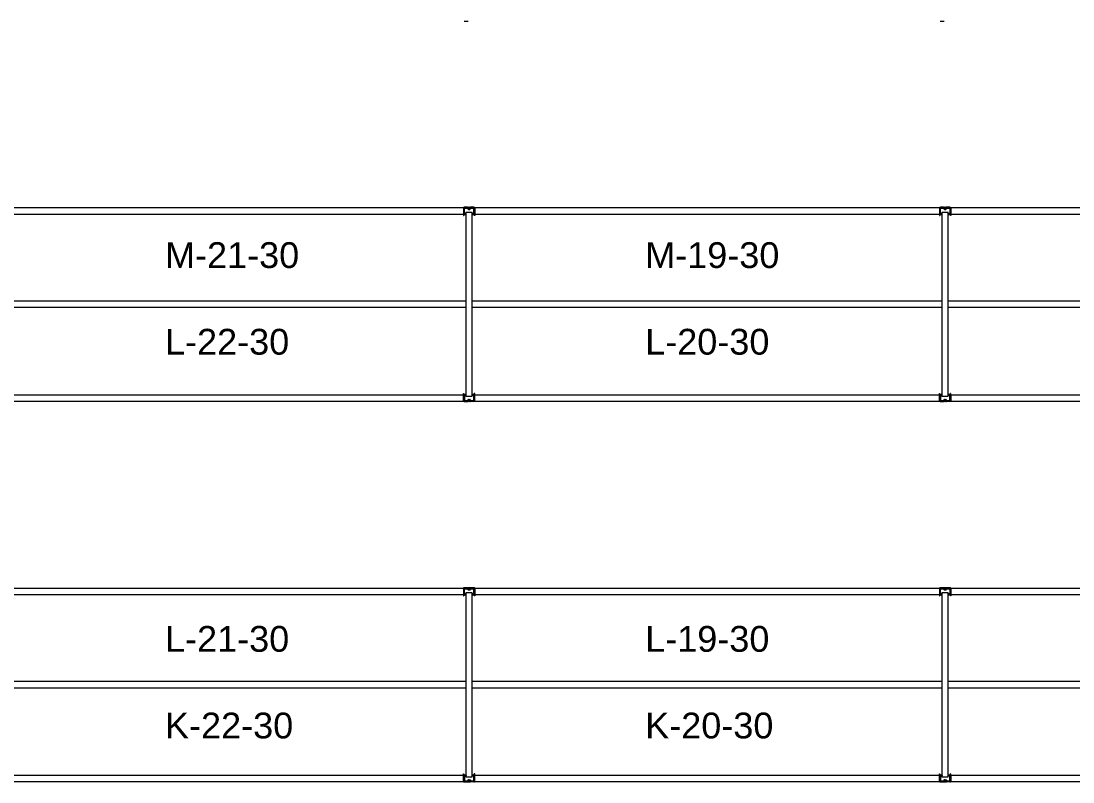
# Model space of a CAD drawing. Header units: inches. Extents: x 2743 to 10591, y -1604 to 5792.
# Drawn here: x 3132.8 to 3459, y 373.6 to 609.6 of the extents above; entities that cross this region are included whole.
import ezdxf

# ---------------------------------------------------------------- set-up
doc = ezdxf.new("R2010")
doc.units = ezdxf.units.IN
doc.header["$LTSCALE"] = 0.1875
doc.header["$MEASUREMENT"] = 0
for name, color, linetype, lineweight in [('22 Dimension', 7, 'Continuous', 5), ('32 Echelle', 160, 'Continuous', 15), ('33 Poutre', 30, 'Continuous', 15)]:
    doc.layers.add(name, color=color, linetype=linetype, lineweight=lineweight)
doc.styles.add('arial', font='')
doc.styles.get('arial').set_extended_font_data('Arial')

msp = doc.modelspace()

# ---------------------------------------------------------------- hatches: boundary and pattern name
at = {"layer": '32 Echelle'}
for points in [[(3270.70882, 549.49574), (3270.70882, 549.68324), (3270.52132, 549.68324)], [(3270.70882, 549.49574), (3270.70882, 549.68324), (3270.52132, 549.68324)], [(3272.70882, 549.49574), (3272.70882, 549.68324), (3272.89632, 549.68324)], [(3272.70882, 549.49574), (3272.70882, 549.68324), (3272.89632, 549.68324)], [(3418.33382, 549.49574), (3418.33382, 549.68324), (3418.14632, 549.68324)], [(3418.33382, 549.49574), (3418.33382, 549.68324), (3418.14632, 549.68324)], [(3420.33382, 549.49574), (3420.33382, 549.68324), (3420.52132, 549.68324)], [(3420.33382, 549.49574), (3420.33382, 549.68324), (3420.52132, 549.68324)], [(3270.70882, 493.87074), (3270.70882, 493.68324), (3270.52132, 493.68324)], [(3270.70882, 493.87074), (3270.70882, 493.68324), (3270.52132, 493.68324)], [(3272.70882, 493.87074), (3272.70882, 493.68324), (3272.89632, 493.68324)], [(3272.70882, 493.87074), (3272.70882, 493.68324), (3272.89632, 493.68324)], [(3418.33382, 493.87074), (3418.33382, 493.68324), (3418.14632, 493.68324)], [(3418.33382, 493.87074), (3418.33382, 493.68324), (3418.14632, 493.68324)], [(3420.33382, 493.87074), (3420.33382, 493.68324), (3420.52132, 493.68324)], [(3420.33382, 493.87074), (3420.33382, 493.68324), (3420.52132, 493.68324)], [(3270.70882, 431.49574), (3270.70882, 431.68324), (3270.52132, 431.68324)], [(3270.70882, 431.49574), (3270.70882, 431.68324), (3270.52132, 431.68324)], [(3272.70882, 431.49574), (3272.70882, 431.68324), (3272.89632, 431.68324)], [(3272.70882, 431.49574), (3272.70882, 431.68324), (3272.89632, 431.68324)], [(3418.33382, 431.49574), (3418.33382, 431.68324), (3418.14632, 431.68324)], [(3418.33382, 431.49574), (3418.33382, 431.68324), (3418.14632, 431.68324)], [(3420.33382, 431.49574), (3420.33382, 431.68324), (3420.52132, 431.68324)], [(3420.33382, 431.49574), (3420.33382, 431.68324), (3420.52132, 431.68324)], [(3270.70882, 375.87074), (3270.70882, 375.68324), (3270.52132, 375.68324)], [(3270.70882, 375.87074), (3270.70882, 375.68324), (3270.52132, 375.68324)], [(3272.70882, 375.87074), (3272.70882, 375.68324), (3272.89632, 375.68324)], [(3272.70882, 375.87074), (3272.70882, 375.68324), (3272.89632, 375.68324)], [(3418.33382, 375.87074), (3418.33382, 375.68324), (3418.14632, 375.68324)], [(3418.33382, 375.87074), (3418.33382, 375.68324), (3418.14632, 375.68324)], [(3420.33382, 375.87074), (3420.33382, 375.68324), (3420.52132, 375.68324)], [(3420.33382, 375.87074), (3420.33382, 375.68324), (3420.52132, 375.68324)]]:
    msp.add_hatch(color=256, dxfattribs=at).paths.add_polyline_path(points)

# ---------------------------------------------------------------- linework, layer by layer
at = {"layer": '22 Dimension'}
for p, q in [((3270.70882, 522.68324), (3125.08382, 522.68324)), ((3418.33382, 522.68324), (3272.70882, 522.68324)), ((3565.95882, 522.68324), (3420.33382, 522.68324)), ((3270.70882, 520.68324), (3125.08382, 520.68324)), ((3418.33382, 520.68324), (3272.70882, 520.68324)), ((3565.95882, 520.68324), (3420.33382, 520.68324)), ((3270.70882, 404.68324), (3125.08382, 404.68324)), ((3418.33382, 404.68324), (3272.70882, 404.68324)), ((3565.95882, 404.68324), (3420.33382, 404.68324)), ((3270.70882, 402.68324), (3125.08382, 402.68324)), ((3418.33382, 402.68324), (3272.70882, 402.68324)), ((3565.95882, 402.68324), (3420.33382, 402.68324))]:
    msp.add_line(p, q, dxfattribs=at)
at = {"layer": '32 Echelle', "linetype": 'Continuous', "lineweight": 25}
for p, q in [((3270.08386, 551.49949), (3270.08386, 549.86699)), ((3270.08386, 551.49949), (3270.08386, 549.86699)), ((3270.17386, 549.86699), (3270.17386, 551.49949)), ((3270.17386, 549.86699), (3270.17386, 551.49949)), ((3271.19645, 551.68324), (3270.26761, 551.68324)), ((3271.19645, 551.68324), (3270.26761, 551.68324)), ((3270.26761, 551.59324), (3271.19645, 551.59324)), ((3270.26761, 551.59324), (3271.19645, 551.59324)), ((3271.2861, 551.5269), (3271.33001, 551.38326)), ((3271.2861, 551.5269), (3271.33001, 551.38326)), ((3271.41608, 551.40958), (3271.37217, 551.55321)), ((3271.41608, 551.40958), (3271.37217, 551.55321)), ((3271.9119, 551.34324), (3271.50573, 551.34324)), ((3271.9119, 551.34324), (3271.50573, 551.34324)), ((3272.04547, 551.55321), (3272.00155, 551.40958)), ((3272.04547, 551.55321), (3272.00155, 551.40958)), ((3272.08762, 551.38326), (3272.13153, 551.5269)), ((3272.08762, 551.38326), (3272.13153, 551.5269)), ((3273.15002, 551.68324), (3272.22119, 551.68324)), ((3273.15002, 551.68324), (3272.22119, 551.68324)), ((3272.22119, 551.59324), (3273.15002, 551.59324)), ((3272.22119, 551.59324), (3273.15002, 551.59324)), ((3273.24377, 551.49949), (3273.24377, 549.86699)), ((3273.24377, 551.49949), (3273.24377, 549.86699)), ((3273.33377, 549.86699), (3273.33377, 551.49949)), ((3273.33377, 549.86699), (3273.33377, 551.49949)), ((3417.70886, 551.49949), (3417.70886, 549.86699)), ((3417.70886, 551.49949), (3417.70886, 549.86699)), ((3417.79886, 549.86699), (3417.79886, 551.49949)), ((3417.79886, 549.86699), (3417.79886, 551.49949)), ((3418.82145, 551.68324), (3417.89261, 551.68324)), ((3418.82145, 551.68324), (3417.89261, 551.68324)), ((3417.89261, 551.59324), (3418.82145, 551.59324)), ((3417.89261, 551.59324), (3418.82145, 551.59324)), ((3418.9111, 551.5269), (3418.95501, 551.38326)), ((3418.9111, 551.5269), (3418.95501, 551.38326)), ((3419.04108, 551.40958), (3418.99717, 551.55321)), ((3419.04108, 551.40958), (3418.99717, 551.55321)), ((3419.5369, 551.34324), (3419.13073, 551.34324)), ((3419.5369, 551.34324), (3419.13073, 551.34324)), ((3419.67047, 551.55321), (3419.62655, 551.40958)), ((3419.67047, 551.55321), (3419.62655, 551.40958)), ((3419.71262, 551.38326), (3419.75653, 551.5269)), ((3419.71262, 551.38326), (3419.75653, 551.5269)), ((3420.77502, 551.68324), (3419.84619, 551.68324)), ((3420.77502, 551.68324), (3419.84619, 551.68324)), ((3419.84619, 551.59324), (3420.77502, 551.59324)), ((3419.84619, 551.59324), (3420.77502, 551.59324)), ((3420.86877, 551.49949), (3420.86877, 549.86699)), ((3420.86877, 551.49949), (3420.86877, 549.86699)), ((3420.95877, 549.86699), (3420.95877, 551.49949)), ((3420.95877, 549.86699), (3420.95877, 551.49949)), ((3270.68386, 549.77324), (3270.26761, 549.77324)), ((3270.68386, 549.77324), (3270.26761, 549.77324)), ((3270.26761, 549.68324), (3270.68386, 549.68324)), ((3270.26761, 549.68324), (3270.68386, 549.68324)), ((3270.68386, 549.68324), (3270.68386, 549.77324)), ((3270.68386, 549.68324), (3270.68386, 549.77324)), ((3271.50573, 551.25324), (3271.9119, 551.25324)), ((3271.50573, 551.25324), (3271.9119, 551.25324)), ((3273.15002, 549.77324), (3272.73377, 549.77324)), ((3272.73377, 549.77324), (3272.73377, 549.68324)), ((3273.15002, 549.77324), (3272.73377, 549.77324)), ((3272.73377, 549.77324), (3272.73377, 549.68324)), ((3272.73377, 549.68324), (3273.15002, 549.68324)), ((3272.73377, 549.68324), (3273.15002, 549.68324)), ((3418.30886, 549.77324), (3417.89261, 549.77324)), ((3418.30886, 549.77324), (3417.89261, 549.77324)), ((3417.89261, 549.68324), (3418.30886, 549.68324)), ((3417.89261, 549.68324), (3418.30886, 549.68324)), ((3418.30886, 549.68324), (3418.30886, 549.77324)), ((3418.30886, 549.68324), (3418.30886, 549.77324)), ((3419.13073, 551.25324), (3419.5369, 551.25324)), ((3419.13073, 551.25324), (3419.5369, 551.25324)), ((3420.77502, 549.77324), (3420.35877, 549.77324)), ((3420.35877, 549.77324), (3420.35877, 549.68324)), ((3420.77502, 549.77324), (3420.35877, 549.77324)), ((3420.35877, 549.77324), (3420.35877, 549.68324)), ((3420.35877, 549.68324), (3420.77502, 549.68324)), ((3420.35877, 549.68324), (3420.77502, 549.68324)), ((3270.08386, 491.86699), (3270.08386, 493.49949)), ((3270.08386, 491.86699), (3270.08386, 493.49949)), ((3270.17386, 493.49949), (3270.17386, 491.86699)), ((3270.17386, 493.49949), (3270.17386, 491.86699)), ((3270.26761, 493.68324), (3270.68386, 493.68324)), ((3270.26761, 493.68324), (3270.68386, 493.68324)), ((3270.68386, 493.59324), (3270.26761, 493.59324)), ((3270.68386, 493.59324), (3270.26761, 493.59324)), ((3270.68386, 493.68324), (3270.68386, 493.59324)), ((3270.68386, 493.68324), (3270.68386, 493.59324)), ((3272.73377, 493.68324), (3273.15002, 493.68324)), ((3272.73377, 493.59324), (3272.73377, 493.68324)), ((3272.73377, 493.68324), (3273.15002, 493.68324)), ((3272.73377, 493.59324), (3272.73377, 493.68324)), ((3273.15002, 493.59324), (3272.73377, 493.59324)), ((3273.15002, 493.59324), (3272.73377, 493.59324)), ((3273.24377, 491.86699), (3273.24377, 493.49949)), ((3273.24377, 491.86699), (3273.24377, 493.49949)), ((3273.33377, 493.49949), (3273.33377, 491.86699)), ((3273.33377, 493.49949), (3273.33377, 491.86699)), ((3417.70886, 491.86699), (3417.70886, 493.49949)), ((3417.70886, 491.86699), (3417.70886, 493.49949)), ((3417.79886, 493.49949), (3417.79886, 491.86699)), ((3417.79886, 493.49949), (3417.79886, 491.86699)), ((3417.89261, 493.68324), (3418.30886, 493.68324)), ((3417.89261, 493.68324), (3418.30886, 493.68324)), ((3418.30886, 493.59324), (3417.89261, 493.59324)), ((3418.30886, 493.59324), (3417.89261, 493.59324)), ((3418.30886, 493.68324), (3418.30886, 493.59324)), ((3418.30886, 493.68324), (3418.30886, 493.59324)), ((3420.35877, 493.68324), (3420.77502, 493.68324)), ((3420.35877, 493.59324), (3420.35877, 493.68324)), ((3420.35877, 493.68324), (3420.77502, 493.68324)), ((3420.35877, 493.59324), (3420.35877, 493.68324)), ((3420.77502, 493.59324), (3420.35877, 493.59324)), ((3420.77502, 493.59324), (3420.35877, 493.59324)), ((3420.86877, 491.86699), (3420.86877, 493.49949)), ((3420.86877, 491.86699), (3420.86877, 493.49949)), ((3420.95877, 493.49949), (3420.95877, 491.86699)), ((3420.95877, 493.49949), (3420.95877, 491.86699)), ((3270.26761, 491.77324), (3271.19645, 491.77324)), ((3270.26761, 491.77324), (3271.19645, 491.77324)), ((3271.19645, 491.68324), (3270.26761, 491.68324)), ((3271.19645, 491.68324), (3270.26761, 491.68324)), ((3271.2861, 491.83958), (3271.33001, 491.98321)), ((3271.2861, 491.83958), (3271.33001, 491.98321)), ((3271.41608, 491.9569), (3271.37217, 491.81326)), ((3271.41608, 491.9569), (3271.37217, 491.81326)), ((3271.50573, 492.11324), (3271.9119, 492.11324)), ((3271.50573, 492.11324), (3271.9119, 492.11324)), ((3271.9119, 492.02324), (3271.50573, 492.02324)), ((3271.9119, 492.02324), (3271.50573, 492.02324)), ((3272.04547, 491.81326), (3272.00155, 491.9569)), ((3272.04547, 491.81326), (3272.00155, 491.9569)), ((3272.08762, 491.98321), (3272.13153, 491.83958)), ((3272.08762, 491.98321), (3272.13153, 491.83958)), ((3272.22119, 491.77324), (3273.15002, 491.77324)), ((3272.22119, 491.77324), (3273.15002, 491.77324)), ((3273.15002, 491.68324), (3272.22119, 491.68324)), ((3273.15002, 491.68324), (3272.22119, 491.68324)), ((3417.89261, 491.77324), (3418.82145, 491.77324)), ((3417.89261, 491.77324), (3418.82145, 491.77324)), ((3418.82145, 491.68324), (3417.89261, 491.68324)), ((3418.82145, 491.68324), (3417.89261, 491.68324)), ((3418.9111, 491.83958), (3418.95501, 491.98321)), ((3418.9111, 491.83958), (3418.95501, 491.98321)), ((3419.04108, 491.9569), (3418.99717, 491.81326)), ((3419.04108, 491.9569), (3418.99717, 491.81326)), ((3419.13073, 492.11324), (3419.5369, 492.11324)), ((3419.13073, 492.11324), (3419.5369, 492.11324)), ((3419.5369, 492.02324), (3419.13073, 492.02324)), ((3419.5369, 492.02324), (3419.13073, 492.02324)), ((3419.67047, 491.81326), (3419.62655, 491.9569)), ((3419.67047, 491.81326), (3419.62655, 491.9569)), ((3419.71262, 491.98321), (3419.75653, 491.83958)), ((3419.71262, 491.98321), (3419.75653, 491.83958)), ((3419.84619, 491.77324), (3420.77502, 491.77324)), ((3419.84619, 491.77324), (3420.77502, 491.77324)), ((3420.77502, 491.68324), (3419.84619, 491.68324)), ((3420.77502, 491.68324), (3419.84619, 491.68324)), ((3270.08386, 433.49949), (3270.08386, 431.86699)), ((3270.08386, 433.49949), (3270.08386, 431.86699)), ((3270.17386, 431.86699), (3270.17386, 433.49949)), ((3270.17386, 431.86699), (3270.17386, 433.49949)), ((3271.19645, 433.68324), (3270.26761, 433.68324)), ((3271.19645, 433.68324), (3270.26761, 433.68324)), ((3270.26761, 433.59324), (3271.19645, 433.59324)), ((3270.26761, 433.59324), (3271.19645, 433.59324)), ((3270.68386, 431.77324), (3270.26761, 431.77324)), ((3270.68386, 431.77324), (3270.26761, 431.77324)), ((3270.26761, 431.68324), (3270.68386, 431.68324)), ((3270.26761, 431.68324), (3270.68386, 431.68324)), ((3270.68386, 431.68324), (3270.68386, 431.77324)), ((3270.68386, 431.68324), (3270.68386, 431.77324)), ((3271.2861, 433.5269), (3271.33001, 433.38326)), ((3271.2861, 433.5269), (3271.33001, 433.38326)), ((3271.41608, 433.40958), (3271.37217, 433.55321)), ((3271.41608, 433.40958), (3271.37217, 433.55321)), ((3271.9119, 433.34324), (3271.50573, 433.34324)), ((3271.9119, 433.34324), (3271.50573, 433.34324)), ((3271.50573, 433.25324), (3271.9119, 433.25324)), ((3271.50573, 433.25324), (3271.9119, 433.25324)), ((3272.04547, 433.55321), (3272.00155, 433.40958)), ((3272.04547, 433.55321), (3272.00155, 433.40958)), ((3272.08762, 433.38326), (3272.13153, 433.5269)), ((3272.08762, 433.38326), (3272.13153, 433.5269)), ((3273.15002, 433.68324), (3272.22119, 433.68324)), ((3273.15002, 433.68324), (3272.22119, 433.68324)), ((3272.22119, 433.59324), (3273.15002, 433.59324)), ((3272.22119, 433.59324), (3273.15002, 433.59324)), ((3273.15002, 431.77324), (3272.73377, 431.77324)), ((3272.73377, 431.77324), (3272.73377, 431.68324)), ((3273.15002, 431.77324), (3272.73377, 431.77324)), ((3272.73377, 431.77324), (3272.73377, 431.68324)), ((3272.73377, 431.68324), (3273.15002, 431.68324)), ((3272.73377, 431.68324), (3273.15002, 431.68324)), ((3273.24377, 433.49949), (3273.24377, 431.86699)), ((3273.24377, 433.49949), (3273.24377, 431.86699)), ((3273.33377, 431.86699), (3273.33377, 433.49949)), ((3273.33377, 431.86699), (3273.33377, 433.49949)), ((3417.70886, 433.49949), (3417.70886, 431.86699)), ((3417.70886, 433.49949), (3417.70886, 431.86699)), ((3417.79886, 431.86699), (3417.79886, 433.49949)), ((3417.79886, 431.86699), (3417.79886, 433.49949)), ((3418.82145, 433.68324), (3417.89261, 433.68324)), ((3418.82145, 433.68324), (3417.89261, 433.68324)), ((3417.89261, 433.59324), (3418.82145, 433.59324)), ((3417.89261, 433.59324), (3418.82145, 433.59324)), ((3418.30886, 431.77324), (3417.89261, 431.77324)), ((3418.30886, 431.77324), (3417.89261, 431.77324)), ((3417.89261, 431.68324), (3418.30886, 431.68324)), ((3417.89261, 431.68324), (3418.30886, 431.68324)), ((3418.30886, 431.68324), (3418.30886, 431.77324)), ((3418.30886, 431.68324), (3418.30886, 431.77324)), ((3418.9111, 433.5269), (3418.95501, 433.38326)), ((3418.9111, 433.5269), (3418.95501, 433.38326)), ((3419.04108, 433.40958), (3418.99717, 433.55321)), ((3419.04108, 433.40958), (3418.99717, 433.55321)), ((3419.5369, 433.34324), (3419.13073, 433.34324)), ((3419.5369, 433.34324), (3419.13073, 433.34324)), ((3419.13073, 433.25324), (3419.5369, 433.25324)), ((3419.13073, 433.25324), (3419.5369, 433.25324)), ((3419.67047, 433.55321), (3419.62655, 433.40958)), ((3419.67047, 433.55321), (3419.62655, 433.40958)), ((3419.71262, 433.38326), (3419.75653, 433.5269)), ((3419.71262, 433.38326), (3419.75653, 433.5269)), ((3420.77502, 433.68324), (3419.84619, 433.68324)), ((3420.77502, 433.68324), (3419.84619, 433.68324)), ((3419.84619, 433.59324), (3420.77502, 433.59324)), ((3419.84619, 433.59324), (3420.77502, 433.59324)), ((3420.77502, 431.77324), (3420.35877, 431.77324)), ((3420.35877, 431.77324), (3420.35877, 431.68324)), ((3420.77502, 431.77324), (3420.35877, 431.77324)), ((3420.35877, 431.77324), (3420.35877, 431.68324)), ((3420.35877, 431.68324), (3420.77502, 431.68324)), ((3420.35877, 431.68324), (3420.77502, 431.68324)), ((3420.86877, 433.49949), (3420.86877, 431.86699)), ((3420.86877, 433.49949), (3420.86877, 431.86699)), ((3420.95877, 431.86699), (3420.95877, 433.49949)), ((3420.95877, 431.86699), (3420.95877, 433.49949)), ((3270.08386, 373.86699), (3270.08386, 375.49949)), ((3270.08386, 373.86699), (3270.08386, 375.49949)), ((3270.17386, 375.49949), (3270.17386, 373.86699)), ((3270.17386, 375.49949), (3270.17386, 373.86699)), ((3270.26761, 375.68324), (3270.68386, 375.68324)), ((3270.26761, 375.68324), (3270.68386, 375.68324)), ((3270.68386, 375.59324), (3270.26761, 375.59324)), ((3270.68386, 375.59324), (3270.26761, 375.59324)), ((3270.68386, 375.68324), (3270.68386, 375.59324)), ((3270.68386, 375.68324), (3270.68386, 375.59324)), ((3272.73377, 375.68324), (3273.15002, 375.68324)), ((3272.73377, 375.59324), (3272.73377, 375.68324)), ((3272.73377, 375.68324), (3273.15002, 375.68324)), ((3272.73377, 375.59324), (3272.73377, 375.68324)), ((3273.15002, 375.59324), (3272.73377, 375.59324)), ((3273.15002, 375.59324), (3272.73377, 375.59324)), ((3273.24377, 373.86699), (3273.24377, 375.49949)), ((3273.24377, 373.86699), (3273.24377, 375.49949)), ((3273.33377, 375.49949), (3273.33377, 373.86699)), ((3273.33377, 375.49949), (3273.33377, 373.86699)), ((3417.70886, 373.86699), (3417.70886, 375.49949)), ((3417.70886, 373.86699), (3417.70886, 375.49949)), ((3417.79886, 375.49949), (3417.79886, 373.86699)), ((3417.79886, 375.49949), (3417.79886, 373.86699)), ((3417.89261, 375.68324), (3418.30886, 375.68324)), ((3417.89261, 375.68324), (3418.30886, 375.68324)), ((3418.30886, 375.59324), (3417.89261, 375.59324)), ((3418.30886, 375.59324), (3417.89261, 375.59324)), ((3418.30886, 375.68324), (3418.30886, 375.59324)), ((3418.30886, 375.68324), (3418.30886, 375.59324)), ((3420.35877, 375.68324), (3420.77502, 375.68324)), ((3420.35877, 375.59324), (3420.35877, 375.68324)), ((3420.35877, 375.68324), (3420.77502, 375.68324)), ((3420.35877, 375.59324), (3420.35877, 375.68324)), ((3420.77502, 375.59324), (3420.35877, 375.59324)), ((3420.77502, 375.59324), (3420.35877, 375.59324)), ((3420.86877, 373.86699), (3420.86877, 375.49949)), ((3420.86877, 373.86699), (3420.86877, 375.49949)), ((3420.95877, 375.49949), (3420.95877, 373.86699)), ((3420.95877, 375.49949), (3420.95877, 373.86699)), ((3270.26761, 373.77324), (3271.19645, 373.77324)), ((3270.26761, 373.77324), (3271.19645, 373.77324)), ((3271.19645, 373.68324), (3270.26761, 373.68324)), ((3271.19645, 373.68324), (3270.26761, 373.68324)), ((3271.2861, 373.83958), (3271.33001, 373.98321)), ((3271.2861, 373.83958), (3271.33001, 373.98321)), ((3271.41608, 373.9569), (3271.37217, 373.81326)), ((3271.41608, 373.9569), (3271.37217, 373.81326)), ((3271.50573, 374.11324), (3271.9119, 374.11324)), ((3271.50573, 374.11324), (3271.9119, 374.11324)), ((3271.9119, 374.02324), (3271.50573, 374.02324)), ((3271.9119, 374.02324), (3271.50573, 374.02324)), ((3272.04547, 373.81326), (3272.00155, 373.9569)), ((3272.04547, 373.81326), (3272.00155, 373.9569)), ((3272.08762, 373.98321), (3272.13153, 373.83958)), ((3272.08762, 373.98321), (3272.13153, 373.83958)), ((3272.22119, 373.77324), (3273.15002, 373.77324)), ((3272.22119, 373.77324), (3273.15002, 373.77324)), ((3273.15002, 373.68324), (3272.22119, 373.68324)), ((3273.15002, 373.68324), (3272.22119, 373.68324)), ((3417.89261, 373.77324), (3418.82145, 373.77324)), ((3417.89261, 373.77324), (3418.82145, 373.77324)), ((3418.82145, 373.68324), (3417.89261, 373.68324)), ((3418.82145, 373.68324), (3417.89261, 373.68324)), ((3418.9111, 373.83958), (3418.95501, 373.98321)), ((3418.9111, 373.83958), (3418.95501, 373.98321)), ((3419.04108, 373.9569), (3418.99717, 373.81326)), ((3419.04108, 373.9569), (3418.99717, 373.81326)), ((3419.13073, 374.11324), (3419.5369, 374.11324)), ((3419.13073, 374.11324), (3419.5369, 374.11324)), ((3419.5369, 374.02324), (3419.13073, 374.02324)), ((3419.5369, 374.02324), (3419.13073, 374.02324)), ((3419.67047, 373.81326), (3419.62655, 373.9569)), ((3419.67047, 373.81326), (3419.62655, 373.9569)), ((3419.71262, 373.98321), (3419.75653, 373.83958)), ((3419.71262, 373.98321), (3419.75653, 373.83958)), ((3419.84619, 373.77324), (3420.77502, 373.77324)), ((3419.84619, 373.77324), (3420.77502, 373.77324)), ((3420.77502, 373.68324), (3419.84619, 373.68324)), ((3420.77502, 373.68324), (3419.84619, 373.68324))]:
    msp.add_line(p, q, dxfattribs=at)
at = {"layer": '32 Echelle'}
for p, q in [((3270.70882, 549.68324), (3270.52132, 549.68324)), ((3270.70882, 549.49574), (3270.52132, 549.68324)), ((3270.70882, 549.68324), (3270.52132, 549.68324)), ((3270.70882, 549.49574), (3270.52132, 549.68324)), ((3272.70882, 550.18324), (3270.70882, 550.18324)), ((3270.70882, 550.18324), (3270.70882, 493.18324)), ((3272.70882, 550.18324), (3270.70882, 550.18324)), ((3270.70882, 550.18324), (3270.70882, 493.18324)), ((3270.70882, 549.49574), (3270.70882, 549.68324)), ((3270.70882, 549.49574), (3270.70882, 549.68324)), ((3272.70882, 493.18324), (3272.70882, 550.18324)), ((3272.70882, 493.18324), (3272.70882, 550.18324)), ((3272.70882, 549.68324), (3272.89632, 549.68324)), ((3272.70882, 549.49574), (3272.70882, 549.68324)), ((3272.70882, 549.49574), (3272.89632, 549.68324)), ((3272.70882, 549.68324), (3272.89632, 549.68324)), ((3272.70882, 549.49574), (3272.70882, 549.68324)), ((3272.70882, 549.49574), (3272.89632, 549.68324)), ((3418.33382, 549.68324), (3418.14632, 549.68324)), ((3418.33382, 549.49574), (3418.14632, 549.68324)), ((3418.33382, 549.68324), (3418.14632, 549.68324)), ((3418.33382, 549.49574), (3418.14632, 549.68324)), ((3420.33382, 550.18324), (3418.33382, 550.18324)), ((3418.33382, 550.18324), (3418.33382, 493.18324)), ((3420.33382, 550.18324), (3418.33382, 550.18324)), ((3418.33382, 550.18324), (3418.33382, 493.18324)), ((3418.33382, 549.49574), (3418.33382, 549.68324)), ((3418.33382, 549.49574), (3418.33382, 549.68324)), ((3420.33382, 493.18324), (3420.33382, 550.18324)), ((3420.33382, 493.18324), (3420.33382, 550.18324)), ((3420.33382, 549.68324), (3420.52132, 549.68324)), ((3420.33382, 549.49574), (3420.33382, 549.68324)), ((3420.33382, 549.49574), (3420.52132, 549.68324)), ((3420.33382, 549.68324), (3420.52132, 549.68324)), ((3420.33382, 549.49574), (3420.33382, 549.68324)), ((3420.33382, 549.49574), (3420.52132, 549.68324)), ((3270.70882, 493.87074), (3270.52132, 493.68324)), ((3270.70882, 493.87074), (3270.52132, 493.68324)), ((3270.70882, 493.68324), (3270.52132, 493.68324)), ((3270.70882, 493.68324), (3270.52132, 493.68324)), ((3270.70882, 493.87074), (3270.70882, 493.68324)), ((3270.70882, 493.87074), (3270.70882, 493.68324)), ((3270.70882, 493.18324), (3272.70882, 493.18324)), ((3270.70882, 493.18324), (3272.70882, 493.18324)), ((3272.70882, 493.87074), (3272.70882, 493.68324)), ((3272.70882, 493.87074), (3272.89632, 493.68324)), ((3272.70882, 493.87074), (3272.70882, 493.68324)), ((3272.70882, 493.87074), (3272.89632, 493.68324)), ((3272.70882, 493.68324), (3272.89632, 493.68324)), ((3272.70882, 493.68324), (3272.89632, 493.68324)), ((3418.33382, 493.87074), (3418.14632, 493.68324)), ((3418.33382, 493.87074), (3418.14632, 493.68324)), ((3418.33382, 493.68324), (3418.14632, 493.68324)), ((3418.33382, 493.68324), (3418.14632, 493.68324)), ((3418.33382, 493.87074), (3418.33382, 493.68324)), ((3418.33382, 493.87074), (3418.33382, 493.68324)), ((3418.33382, 493.18324), (3420.33382, 493.18324)), ((3418.33382, 493.18324), (3420.33382, 493.18324)), ((3420.33382, 493.87074), (3420.33382, 493.68324)), ((3420.33382, 493.87074), (3420.52132, 493.68324)), ((3420.33382, 493.87074), (3420.33382, 493.68324)), ((3420.33382, 493.87074), (3420.52132, 493.68324)), ((3420.33382, 493.68324), (3420.52132, 493.68324)), ((3420.33382, 493.68324), (3420.52132, 493.68324)), ((3270.70882, 431.68324), (3270.52132, 431.68324)), ((3270.70882, 431.49574), (3270.52132, 431.68324)), ((3270.70882, 431.68324), (3270.52132, 431.68324)), ((3270.70882, 431.49574), (3270.52132, 431.68324)), ((3272.70882, 432.18324), (3270.70882, 432.18324)), ((3270.70882, 432.18324), (3270.70882, 375.18324)), ((3272.70882, 432.18324), (3270.70882, 432.18324)), ((3270.70882, 432.18324), (3270.70882, 375.18324)), ((3270.70882, 431.49574), (3270.70882, 431.68324)), ((3270.70882, 431.49574), (3270.70882, 431.68324)), ((3272.70882, 375.18324), (3272.70882, 432.18324)), ((3272.70882, 375.18324), (3272.70882, 432.18324)), ((3272.70882, 431.68324), (3272.89632, 431.68324)), ((3272.70882, 431.49574), (3272.70882, 431.68324)), ((3272.70882, 431.49574), (3272.89632, 431.68324)), ((3272.70882, 431.68324), (3272.89632, 431.68324)), ((3272.70882, 431.49574), (3272.70882, 431.68324)), ((3272.70882, 431.49574), (3272.89632, 431.68324)), ((3418.33382, 431.68324), (3418.14632, 431.68324)), ((3418.33382, 431.49574), (3418.14632, 431.68324)), ((3418.33382, 431.68324), (3418.14632, 431.68324)), ((3418.33382, 431.49574), (3418.14632, 431.68324)), ((3420.33382, 432.18324), (3418.33382, 432.18324)), ((3418.33382, 432.18324), (3418.33382, 375.18324)), ((3420.33382, 432.18324), (3418.33382, 432.18324)), ((3418.33382, 432.18324), (3418.33382, 375.18324)), ((3418.33382, 431.49574), (3418.33382, 431.68324)), ((3418.33382, 431.49574), (3418.33382, 431.68324)), ((3420.33382, 375.18324), (3420.33382, 432.18324)), ((3420.33382, 375.18324), (3420.33382, 432.18324)), ((3420.33382, 431.68324), (3420.52132, 431.68324)), ((3420.33382, 431.49574), (3420.33382, 431.68324)), ((3420.33382, 431.49574), (3420.52132, 431.68324)), ((3420.33382, 431.68324), (3420.52132, 431.68324)), ((3420.33382, 431.49574), (3420.33382, 431.68324)), ((3420.33382, 431.49574), (3420.52132, 431.68324)), ((3270.70882, 375.87074), (3270.52132, 375.68324)), ((3270.70882, 375.87074), (3270.52132, 375.68324)), ((3270.70882, 375.68324), (3270.52132, 375.68324)), ((3270.70882, 375.68324), (3270.52132, 375.68324)), ((3270.70882, 375.87074), (3270.70882, 375.68324)), ((3270.70882, 375.87074), (3270.70882, 375.68324)), ((3270.70882, 375.18324), (3272.70882, 375.18324)), ((3270.70882, 375.18324), (3272.70882, 375.18324)), ((3272.70882, 375.87074), (3272.70882, 375.68324)), ((3272.70882, 375.87074), (3272.89632, 375.68324)), ((3272.70882, 375.87074), (3272.70882, 375.68324)), ((3272.70882, 375.87074), (3272.89632, 375.68324)), ((3272.70882, 375.68324), (3272.89632, 375.68324)), ((3272.70882, 375.68324), (3272.89632, 375.68324)), ((3418.33382, 375.87074), (3418.14632, 375.68324)), ((3418.33382, 375.87074), (3418.14632, 375.68324)), ((3418.33382, 375.68324), (3418.14632, 375.68324)), ((3418.33382, 375.68324), (3418.14632, 375.68324)), ((3418.33382, 375.87074), (3418.33382, 375.68324)), ((3418.33382, 375.87074), (3418.33382, 375.68324)), ((3418.33382, 375.18324), (3420.33382, 375.18324)), ((3418.33382, 375.18324), (3420.33382, 375.18324)), ((3420.33382, 375.87074), (3420.33382, 375.68324)), ((3420.33382, 375.87074), (3420.52132, 375.68324)), ((3420.33382, 375.87074), (3420.33382, 375.68324)), ((3420.33382, 375.87074), (3420.52132, 375.68324)), ((3420.33382, 375.68324), (3420.52132, 375.68324)), ((3420.33382, 375.68324), (3420.52132, 375.68324))]:
    msp.add_line(p, q, dxfattribs=at)
at = {"layer": '32 Echelle', "linetype": 'Continuous', "lineweight": 25}
for centre, radius, start, end in [((3270.26761, 551.49949), 0.18375, 90, 180), ((3270.26761, 551.49949), 0.18375, 90, 180), ((3270.26761, 551.49949), 0.09375, 90, 180), ((3270.26761, 551.49949), 0.09375, 90, 180), ((3271.19645, 551.49949), 0.18375, 17, 90), ((3271.19645, 551.49949), 0.18375, 17, 90), ((3271.19645, 551.49949), 0.09375, 17, 90), ((3271.19645, 551.49949), 0.09375, 17, 90), ((3271.50573, 551.43699), 0.18375, 197, 270), ((3271.50573, 551.43699), 0.18375, 197, 270), ((3271.50573, 551.43699), 0.09375, 197, 270), ((3271.50573, 551.43699), 0.09375, 197, 270), ((3271.9119, 551.43699), 0.09375, 270, 343), ((3271.9119, 551.43699), 0.09375, 270, 343), ((3271.9119, 551.43699), 0.18375, 270, 343), ((3271.9119, 551.43699), 0.18375, 270, 343), ((3272.22119, 551.49949), 0.18375, 90, 163), ((3272.22119, 551.49949), 0.18375, 90, 163), ((3272.22119, 551.49949), 0.09375, 90, 163), ((3272.22119, 551.49949), 0.09375, 90, 163), ((3273.15002, 551.49949), 0.18375, 0, 90), ((3273.15002, 551.49949), 0.18375, 0, 90), ((3273.15002, 551.49949), 0.09375, 0, 90), ((3273.15002, 551.49949), 0.09375, 0, 90), ((3417.89261, 551.49949), 0.18375, 90, 180), ((3417.89261, 551.49949), 0.18375, 90, 180), ((3417.89261, 551.49949), 0.09375, 90, 180), ((3417.89261, 551.49949), 0.09375, 90, 180), ((3418.82145, 551.49949), 0.18375, 17, 90), ((3418.82145, 551.49949), 0.18375, 17, 90), ((3418.82145, 551.49949), 0.09375, 17, 90), ((3418.82145, 551.49949), 0.09375, 17, 90), ((3419.13073, 551.43699), 0.18375, 197, 270), ((3419.13073, 551.43699), 0.18375, 197, 270), ((3419.13073, 551.43699), 0.09375, 197, 270), ((3419.13073, 551.43699), 0.09375, 197, 270), ((3419.5369, 551.43699), 0.09375, 270, 343), ((3419.5369, 551.43699), 0.09375, 270, 343), ((3419.5369, 551.43699), 0.18375, 270, 343), ((3419.5369, 551.43699), 0.18375, 270, 343), ((3419.84619, 551.49949), 0.18375, 90, 163), ((3419.84619, 551.49949), 0.18375, 90, 163), ((3419.84619, 551.49949), 0.09375, 90, 163), ((3419.84619, 551.49949), 0.09375, 90, 163), ((3420.77502, 551.49949), 0.18375, 0, 90), ((3420.77502, 551.49949), 0.18375, 0, 90), ((3420.77502, 551.49949), 0.09375, 0, 90), ((3420.77502, 551.49949), 0.09375, 0, 90), ((3270.26761, 549.86699), 0.18375, 180, 270), ((3270.26761, 549.86699), 0.18375, 180, 270), ((3270.26761, 549.86699), 0.09375, 180, 270), ((3270.26761, 549.86699), 0.09375, 180, 270), ((3273.15002, 549.86699), 0.09375, 270, 0), ((3273.15002, 549.86699), 0.18375, 270, 0), ((3273.15002, 549.86699), 0.09375, 270, 0), ((3273.15002, 549.86699), 0.18375, 270, 0), ((3417.89261, 549.86699), 0.18375, 180, 270), ((3417.89261, 549.86699), 0.18375, 180, 270), ((3417.89261, 549.86699), 0.09375, 180, 270), ((3417.89261, 549.86699), 0.09375, 180, 270), ((3420.77502, 549.86699), 0.09375, 270, 0), ((3420.77502, 549.86699), 0.18375, 270, 0), ((3420.77502, 549.86699), 0.09375, 270, 0), ((3420.77502, 549.86699), 0.18375, 270, 0), ((3270.26761, 493.49949), 0.18375, 90, 180), ((3270.26761, 493.49949), 0.18375, 90, 180), ((3270.26761, 493.49949), 0.09375, 90, 180), ((3270.26761, 493.49949), 0.09375, 90, 180), ((3273.15002, 493.49949), 0.18375, 0, 90), ((3273.15002, 493.49949), 0.18375, 0, 90), ((3273.15002, 493.49949), 0.09375, 0, 90), ((3273.15002, 493.49949), 0.09375, 0, 90), ((3417.89261, 493.49949), 0.18375, 90, 180), ((3417.89261, 493.49949), 0.18375, 90, 180), ((3417.89261, 493.49949), 0.09375, 90, 180), ((3417.89261, 493.49949), 0.09375, 90, 180), ((3420.77502, 493.49949), 0.18375, 0, 90), ((3420.77502, 493.49949), 0.18375, 0, 90), ((3420.77502, 493.49949), 0.09375, 0, 90), ((3420.77502, 493.49949), 0.09375, 0, 90), ((3270.26761, 491.86699), 0.18375, 180, 270), ((3270.26761, 491.86699), 0.18375, 180, 270), ((3270.26761, 491.86699), 0.09375, 180, 270), ((3270.26761, 491.86699), 0.09375, 180, 270), ((3271.19645, 491.86699), 0.09375, 270, 343), ((3271.19645, 491.86699), 0.09375, 270, 343), ((3271.19645, 491.86699), 0.18375, 270, 343), ((3271.19645, 491.86699), 0.18375, 270, 343), ((3271.50573, 491.92949), 0.18375, 90, 163), ((3271.50573, 491.92949), 0.18375, 90, 163), ((3271.50573, 491.92949), 0.09375, 90, 163), ((3271.50573, 491.92949), 0.09375, 90, 163), ((3271.9119, 491.92949), 0.18375, 17, 90), ((3271.9119, 491.92949), 0.18375, 17, 90), ((3271.9119, 491.92949), 0.09375, 17, 90), ((3271.9119, 491.92949), 0.09375, 17, 90), ((3272.22119, 491.86699), 0.18375, 197, 270), ((3272.22119, 491.86699), 0.18375, 197, 270), ((3272.22119, 491.86699), 0.09375, 197, 270), ((3272.22119, 491.86699), 0.09375, 197, 270), ((3273.15002, 491.86699), 0.09375, 270, 0), ((3273.15002, 491.86699), 0.18375, 270, 0), ((3273.15002, 491.86699), 0.09375, 270, 0), ((3273.15002, 491.86699), 0.18375, 270, 0), ((3417.89261, 491.86699), 0.18375, 180, 270), ((3417.89261, 491.86699), 0.18375, 180, 270), ((3417.89261, 491.86699), 0.09375, 180, 270), ((3417.89261, 491.86699), 0.09375, 180, 270), ((3418.82145, 491.86699), 0.09375, 270, 343), ((3418.82145, 491.86699), 0.09375, 270, 343), ((3418.82145, 491.86699), 0.18375, 270, 343), ((3418.82145, 491.86699), 0.18375, 270, 343), ((3419.13073, 491.92949), 0.18375, 90, 163), ((3419.13073, 491.92949), 0.18375, 90, 163), ((3419.13073, 491.92949), 0.09375, 90, 163), ((3419.13073, 491.92949), 0.09375, 90, 163), ((3419.5369, 491.92949), 0.18375, 17, 90), ((3419.5369, 491.92949), 0.18375, 17, 90), ((3419.5369, 491.92949), 0.09375, 17, 90), ((3419.5369, 491.92949), 0.09375, 17, 90), ((3419.84619, 491.86699), 0.18375, 197, 270), ((3419.84619, 491.86699), 0.18375, 197, 270), ((3419.84619, 491.86699), 0.09375, 197, 270), ((3419.84619, 491.86699), 0.09375, 197, 270), ((3420.77502, 491.86699), 0.09375, 270, 0), ((3420.77502, 491.86699), 0.18375, 270, 0), ((3420.77502, 491.86699), 0.09375, 270, 0), ((3420.77502, 491.86699), 0.18375, 270, 0), ((3270.26761, 433.49949), 0.18375, 90, 180), ((3270.26761, 433.49949), 0.18375, 90, 180), ((3270.26761, 431.86699), 0.18375, 180, 270), ((3270.26761, 431.86699), 0.18375, 180, 270), ((3270.26761, 433.49949), 0.09375, 90, 180), ((3270.26761, 433.49949), 0.09375, 90, 180), ((3270.26761, 431.86699), 0.09375, 180, 270), ((3270.26761, 431.86699), 0.09375, 180, 270), ((3271.19645, 433.49949), 0.18375, 17, 90), ((3271.19645, 433.49949), 0.18375, 17, 90), ((3271.19645, 433.49949), 0.09375, 17, 90), ((3271.19645, 433.49949), 0.09375, 17, 90), ((3271.50573, 433.43699), 0.18375, 197, 270), ((3271.50573, 433.43699), 0.18375, 197, 270), ((3271.50573, 433.43699), 0.09375, 197, 270), ((3271.50573, 433.43699), 0.09375, 197, 270), ((3271.9119, 433.43699), 0.09375, 270, 343), ((3271.9119, 433.43699), 0.09375, 270, 343), ((3271.9119, 433.43699), 0.18375, 270, 343), ((3271.9119, 433.43699), 0.18375, 270, 343), ((3272.22119, 433.49949), 0.18375, 90, 163), ((3272.22119, 433.49949), 0.18375, 90, 163), ((3272.22119, 433.49949), 0.09375, 90, 163), ((3272.22119, 433.49949), 0.09375, 90, 163), ((3273.15002, 433.49949), 0.18375, 0, 90), ((3273.15002, 433.49949), 0.18375, 0, 90), ((3273.15002, 433.49949), 0.09375, 0, 90), ((3273.15002, 433.49949), 0.09375, 0, 90), ((3273.15002, 431.86699), 0.09375, 270, 0), ((3273.15002, 431.86699), 0.18375, 270, 0), ((3273.15002, 431.86699), 0.09375, 270, 0), ((3273.15002, 431.86699), 0.18375, 270, 0), ((3417.89261, 433.49949), 0.18375, 90, 180), ((3417.89261, 433.49949), 0.18375, 90, 180), ((3417.89261, 431.86699), 0.18375, 180, 270), ((3417.89261, 431.86699), 0.18375, 180, 270), ((3417.89261, 433.49949), 0.09375, 90, 180), ((3417.89261, 433.49949), 0.09375, 90, 180), ((3417.89261, 431.86699), 0.09375, 180, 270), ((3417.89261, 431.86699), 0.09375, 180, 270), ((3418.82145, 433.49949), 0.18375, 17, 90), ((3418.82145, 433.49949), 0.18375, 17, 90), ((3418.82145, 433.49949), 0.09375, 17, 90), ((3418.82145, 433.49949), 0.09375, 17, 90), ((3419.13073, 433.43699), 0.18375, 197, 270), ((3419.13073, 433.43699), 0.18375, 197, 270), ((3419.13073, 433.43699), 0.09375, 197, 270), ((3419.13073, 433.43699), 0.09375, 197, 270), ((3419.5369, 433.43699), 0.09375, 270, 343), ((3419.5369, 433.43699), 0.09375, 270, 343), ((3419.5369, 433.43699), 0.18375, 270, 343), ((3419.5369, 433.43699), 0.18375, 270, 343), ((3419.84619, 433.49949), 0.18375, 90, 163), ((3419.84619, 433.49949), 0.18375, 90, 163), ((3419.84619, 433.49949), 0.09375, 90, 163), ((3419.84619, 433.49949), 0.09375, 90, 163), ((3420.77502, 433.49949), 0.18375, 0, 90), ((3420.77502, 433.49949), 0.18375, 0, 90), ((3420.77502, 433.49949), 0.09375, 0, 90), ((3420.77502, 433.49949), 0.09375, 0, 90), ((3420.77502, 431.86699), 0.09375, 270, 0), ((3420.77502, 431.86699), 0.18375, 270, 0), ((3420.77502, 431.86699), 0.09375, 270, 0), ((3420.77502, 431.86699), 0.18375, 270, 0), ((3270.26761, 375.49949), 0.18375, 90, 180), ((3270.26761, 375.49949), 0.18375, 90, 180), ((3270.26761, 375.49949), 0.09375, 90, 180), ((3270.26761, 375.49949), 0.09375, 90, 180), ((3273.15002, 375.49949), 0.18375, 0, 90), ((3273.15002, 375.49949), 0.18375, 0, 90), ((3273.15002, 375.49949), 0.09375, 0, 90), ((3273.15002, 375.49949), 0.09375, 0, 90), ((3417.89261, 375.49949), 0.18375, 90, 180), ((3417.89261, 375.49949), 0.18375, 90, 180), ((3417.89261, 375.49949), 0.09375, 90, 180), ((3417.89261, 375.49949), 0.09375, 90, 180), ((3420.77502, 375.49949), 0.18375, 0, 90), ((3420.77502, 375.49949), 0.18375, 0, 90), ((3420.77502, 375.49949), 0.09375, 0, 90), ((3420.77502, 375.49949), 0.09375, 0, 90), ((3270.26761, 373.86699), 0.18375, 180, 270), ((3270.26761, 373.86699), 0.18375, 180, 270), ((3270.26761, 373.86699), 0.09375, 180, 270), ((3270.26761, 373.86699), 0.09375, 180, 270), ((3271.19645, 373.86699), 0.09375, 270, 343), ((3271.19645, 373.86699), 0.09375, 270, 343), ((3271.19645, 373.86699), 0.18375, 270, 343), ((3271.19645, 373.86699), 0.18375, 270, 343), ((3271.50573, 373.92949), 0.18375, 90, 163), ((3271.50573, 373.92949), 0.18375, 90, 163), ((3271.50573, 373.92949), 0.09375, 90, 163), ((3271.50573, 373.92949), 0.09375, 90, 163), ((3271.9119, 373.92949), 0.18375, 17, 90), ((3271.9119, 373.92949), 0.18375, 17, 90), ((3271.9119, 373.92949), 0.09375, 17, 90), ((3271.9119, 373.92949), 0.09375, 17, 90), ((3272.22119, 373.86699), 0.18375, 197, 270), ((3272.22119, 373.86699), 0.18375, 197, 270), ((3272.22119, 373.86699), 0.09375, 197, 270), ((3272.22119, 373.86699), 0.09375, 197, 270), ((3273.15002, 373.86699), 0.09375, 270, 0), ((3273.15002, 373.86699), 0.18375, 270, 0), ((3273.15002, 373.86699), 0.09375, 270, 0), ((3273.15002, 373.86699), 0.18375, 270, 0), ((3417.89261, 373.86699), 0.18375, 180, 270), ((3417.89261, 373.86699), 0.18375, 180, 270), ((3417.89261, 373.86699), 0.09375, 180, 270), ((3417.89261, 373.86699), 0.09375, 180, 270), ((3418.82145, 373.86699), 0.09375, 270, 343), ((3418.82145, 373.86699), 0.09375, 270, 343), ((3418.82145, 373.86699), 0.18375, 270, 343), ((3418.82145, 373.86699), 0.18375, 270, 343), ((3419.13073, 373.92949), 0.18375, 90, 163), ((3419.13073, 373.92949), 0.18375, 90, 163), ((3419.13073, 373.92949), 0.09375, 90, 163), ((3419.13073, 373.92949), 0.09375, 90, 163), ((3419.5369, 373.92949), 0.18375, 17, 90), ((3419.5369, 373.92949), 0.18375, 17, 90), ((3419.5369, 373.92949), 0.09375, 17, 90), ((3419.5369, 373.92949), 0.09375, 17, 90), ((3419.84619, 373.86699), 0.18375, 197, 270), ((3419.84619, 373.86699), 0.18375, 197, 270), ((3419.84619, 373.86699), 0.09375, 197, 270), ((3419.84619, 373.86699), 0.09375, 197, 270), ((3420.77502, 373.86699), 0.09375, 270, 0), ((3420.77502, 373.86699), 0.18375, 270, 0), ((3420.77502, 373.86699), 0.09375, 270, 0), ((3420.77502, 373.86699), 0.18375, 270, 0)]:
    msp.add_arc(centre, radius, start, end, dxfattribs=at)
at = {"layer": '33 Poutre'}
for p, q in [((3270.20282, 609.56424), (3271.46482, 609.56424)), ((3417.82782, 609.56424), (3419.08982, 609.56424)), ((3125.83382, 551.68324), (3269.95882, 551.68324)), ((3269.95882, 551.68324), (3269.95882, 549.68324)), ((3269.95882, 551.55824), (3269.95882, 549.30224)), ((3270.07782, 551.55824), (3270.07782, 549.30224)), ((3270.20282, 551.80224), (3271.46482, 551.80224)), ((3271.46482, 551.68324), (3270.20282, 551.68324)), ((3271.58982, 551.34324), (3271.58982, 551.55824)), ((3271.58982, 551.34324), (3271.70882, 551.34324)), ((3271.70882, 551.34324), (3271.70882, 551.55824)), ((3271.70882, 551.34324), (3271.70882, 551.55824)), ((3271.82782, 551.34324), (3271.70882, 551.34324)), ((3271.82782, 551.34324), (3271.82782, 551.55824)), ((3273.21482, 551.80224), (3271.95282, 551.80224)), ((3271.95282, 551.68324), (3273.21482, 551.68324)), ((3273.33982, 551.55824), (3273.33982, 549.30224)), ((3273.45882, 551.68324), (3417.58382, 551.68324)), ((3273.45882, 551.68324), (3273.45882, 549.68324)), ((3273.45882, 551.55824), (3273.45882, 549.30224)), ((3417.58382, 551.68324), (3417.58382, 549.68324)), ((3417.58382, 551.55824), (3417.58382, 549.30224)), ((3417.70282, 551.55824), (3417.70282, 549.30224)), ((3417.82782, 551.80224), (3419.08982, 551.80224)), ((3419.08982, 551.68324), (3417.82782, 551.68324)), ((3419.21482, 551.34324), (3419.21482, 551.55824)), ((3419.21482, 551.34324), (3419.33382, 551.34324)), ((3419.33382, 551.34324), (3419.33382, 551.55824)), ((3419.33382, 551.34324), (3419.33382, 551.55824)), ((3419.45282, 551.34324), (3419.33382, 551.34324)), ((3419.45282, 551.34324), (3419.45282, 551.55824)), ((3420.83982, 551.80224), (3419.57782, 551.80224)), ((3419.57782, 551.68324), (3420.83982, 551.68324)), ((3420.96482, 551.55824), (3420.96482, 549.30224)), ((3421.08382, 551.68324), (3565.20882, 551.68324)), ((3421.08382, 551.68324), (3421.08382, 549.68324)), ((3421.08382, 551.55824), (3421.08382, 549.30224)), ((3125.83382, 549.68324), (3269.95882, 549.68324)), ((3269.95882, 549.30224), (3270.07782, 549.30224)), ((3273.45882, 549.30224), (3273.33982, 549.30224)), ((3273.45882, 549.68324), (3417.58382, 549.68324)), ((3417.58382, 549.30224), (3417.70282, 549.30224)), ((3421.08382, 549.30224), (3420.96482, 549.30224)), ((3421.08382, 549.68324), (3565.20882, 549.68324)), ((3125.83382, 493.68324), (3269.95882, 493.68324)), ((3269.95882, 491.80824), (3269.95882, 494.06424)), ((3269.95882, 494.06424), (3270.07782, 494.06424)), ((3269.95882, 491.68324), (3269.95882, 493.68324)), ((3270.07782, 491.80824), (3270.07782, 494.06424)), ((3273.45882, 494.06424), (3273.33982, 494.06424)), ((3273.33982, 491.80824), (3273.33982, 494.06424)), ((3273.45882, 491.80824), (3273.45882, 494.06424)), ((3273.45882, 493.68324), (3417.58382, 493.68324)), ((3273.45882, 491.68324), (3273.45882, 493.68324)), ((3417.58382, 491.80824), (3417.58382, 494.06424)), ((3417.58382, 494.06424), (3417.70282, 494.06424)), ((3417.58382, 491.68324), (3417.58382, 493.68324)), ((3417.70282, 491.80824), (3417.70282, 494.06424)), ((3421.08382, 494.06424), (3420.96482, 494.06424)), ((3420.96482, 491.80824), (3420.96482, 494.06424)), ((3421.08382, 491.80824), (3421.08382, 494.06424)), ((3421.08382, 493.68324), (3565.20882, 493.68324)), ((3421.08382, 491.68324), (3421.08382, 493.68324)), ((3125.83382, 491.68324), (3269.95882, 491.68324)), ((3271.46482, 491.68324), (3270.20282, 491.68324)), ((3270.20282, 491.56424), (3271.46482, 491.56424)), ((3271.58982, 492.02324), (3271.58982, 491.80824)), ((3271.58982, 492.02324), (3271.70882, 492.02324)), ((3271.70882, 492.02324), (3271.70882, 491.80824)), ((3271.70882, 492.02324), (3271.70882, 491.80824)), ((3271.82782, 492.02324), (3271.70882, 492.02324)), ((3271.82782, 492.02324), (3271.82782, 491.80824)), ((3271.95282, 491.68324), (3273.21482, 491.68324)), ((3273.21482, 491.56424), (3271.95282, 491.56424)), ((3273.45882, 491.68324), (3417.58382, 491.68324)), ((3419.08982, 491.68324), (3417.82782, 491.68324)), ((3417.82782, 491.56424), (3419.08982, 491.56424)), ((3419.21482, 492.02324), (3419.21482, 491.80824)), ((3419.21482, 492.02324), (3419.33382, 492.02324)), ((3419.33382, 492.02324), (3419.33382, 491.80824)), ((3419.33382, 492.02324), (3419.33382, 491.80824)), ((3419.45282, 492.02324), (3419.33382, 492.02324)), ((3419.45282, 492.02324), (3419.45282, 491.80824)), ((3419.57782, 491.68324), (3420.83982, 491.68324)), ((3420.83982, 491.56424), (3419.57782, 491.56424)), ((3421.08382, 491.68324), (3565.20882, 491.68324)), ((3125.83382, 433.68324), (3269.95882, 433.68324)), ((3125.83382, 431.68324), (3269.95882, 431.68324)), ((3269.95882, 433.68324), (3269.95882, 431.68324)), ((3269.95882, 433.55824), (3269.95882, 431.30224)), ((3269.95882, 431.30224), (3270.07782, 431.30224)), ((3270.07782, 433.55824), (3270.07782, 431.30224)), ((3270.20282, 433.80224), (3271.46482, 433.80224)), ((3271.46482, 433.68324), (3270.20282, 433.68324)), ((3271.58982, 433.34324), (3271.58982, 433.55824)), ((3271.58982, 433.34324), (3271.70882, 433.34324)), ((3271.70882, 433.34324), (3271.70882, 433.55824)), ((3271.70882, 433.34324), (3271.70882, 433.55824)), ((3271.82782, 433.34324), (3271.70882, 433.34324)), ((3271.82782, 433.34324), (3271.82782, 433.55824)), ((3273.21482, 433.80224), (3271.95282, 433.80224)), ((3271.95282, 433.68324), (3273.21482, 433.68324)), ((3273.33982, 433.55824), (3273.33982, 431.30224)), ((3273.45882, 431.30224), (3273.33982, 431.30224)), ((3273.45882, 433.68324), (3417.58382, 433.68324)), ((3273.45882, 433.68324), (3273.45882, 431.68324)), ((3273.45882, 433.55824), (3273.45882, 431.30224)), ((3273.45882, 431.68324), (3417.58382, 431.68324)), ((3417.58382, 433.68324), (3417.58382, 431.68324)), ((3417.58382, 433.55824), (3417.58382, 431.30224)), ((3417.58382, 431.30224), (3417.70282, 431.30224)), ((3417.70282, 433.55824), (3417.70282, 431.30224)), ((3417.82782, 433.80224), (3419.08982, 433.80224)), ((3419.08982, 433.68324), (3417.82782, 433.68324)), ((3419.21482, 433.34324), (3419.21482, 433.55824)), ((3419.21482, 433.34324), (3419.33382, 433.34324)), ((3419.33382, 433.34324), (3419.33382, 433.55824)), ((3419.33382, 433.34324), (3419.33382, 433.55824)), ((3419.45282, 433.34324), (3419.33382, 433.34324)), ((3419.45282, 433.34324), (3419.45282, 433.55824)), ((3420.83982, 433.80224), (3419.57782, 433.80224)), ((3419.57782, 433.68324), (3420.83982, 433.68324)), ((3420.96482, 433.55824), (3420.96482, 431.30224)), ((3421.08382, 431.30224), (3420.96482, 431.30224)), ((3421.08382, 433.68324), (3565.20882, 433.68324)), ((3421.08382, 433.68324), (3421.08382, 431.68324)), ((3421.08382, 433.55824), (3421.08382, 431.30224)), ((3421.08382, 431.68324), (3565.20882, 431.68324)), ((3125.83382, 375.68324), (3269.95882, 375.68324)), ((3269.95882, 373.80824), (3269.95882, 376.06424)), ((3269.95882, 376.06424), (3270.07782, 376.06424)), ((3269.95882, 373.68324), (3269.95882, 375.68324)), ((3270.07782, 373.80824), (3270.07782, 376.06424)), ((3273.45882, 376.06424), (3273.33982, 376.06424)), ((3273.33982, 373.80824), (3273.33982, 376.06424)), ((3273.45882, 373.80824), (3273.45882, 376.06424)), ((3273.45882, 375.68324), (3417.58382, 375.68324)), ((3273.45882, 373.68324), (3273.45882, 375.68324)), ((3417.58382, 373.80824), (3417.58382, 376.06424)), ((3417.58382, 376.06424), (3417.70282, 376.06424)), ((3417.58382, 373.68324), (3417.58382, 375.68324)), ((3417.70282, 373.80824), (3417.70282, 376.06424)), ((3421.08382, 376.06424), (3420.96482, 376.06424)), ((3420.96482, 373.80824), (3420.96482, 376.06424)), ((3421.08382, 373.80824), (3421.08382, 376.06424)), ((3421.08382, 375.68324), (3565.20882, 375.68324)), ((3421.08382, 373.68324), (3421.08382, 375.68324)), ((3125.83382, 373.68324), (3269.95882, 373.68324)), ((3271.46482, 373.68324), (3270.20282, 373.68324)), ((3270.20282, 373.56424), (3271.46482, 373.56424)), ((3271.58982, 374.02324), (3271.58982, 373.80824)), ((3271.58982, 374.02324), (3271.70882, 374.02324)), ((3271.70882, 374.02324), (3271.70882, 373.80824)), ((3271.70882, 374.02324), (3271.70882, 373.80824)), ((3271.82782, 374.02324), (3271.70882, 374.02324)), ((3271.82782, 374.02324), (3271.82782, 373.80824)), ((3271.95282, 373.68324), (3273.21482, 373.68324)), ((3273.21482, 373.56424), (3271.95282, 373.56424)), ((3273.45882, 373.68324), (3417.58382, 373.68324)), ((3419.08982, 373.68324), (3417.82782, 373.68324)), ((3417.82782, 373.56424), (3419.08982, 373.56424)), ((3419.21482, 374.02324), (3419.21482, 373.80824)), ((3419.21482, 374.02324), (3419.33382, 374.02324)), ((3419.33382, 374.02324), (3419.33382, 373.80824)), ((3419.33382, 374.02324), (3419.33382, 373.80824)), ((3419.45282, 374.02324), (3419.33382, 374.02324)), ((3419.45282, 374.02324), (3419.45282, 373.80824)), ((3419.57782, 373.68324), (3420.83982, 373.68324)), ((3420.83982, 373.56424), (3419.57782, 373.56424)), ((3421.08382, 373.68324), (3565.20882, 373.68324))]:
    msp.add_line(p, q, dxfattribs=at)
for centre, radius, start, end in [((3270.20282, 551.55824), 0.244, 90, 180), ((3270.20282, 551.55824), 0.125, 90, 180), ((3271.46482, 551.55824), 0.244, 0, 90), ((3271.46482, 551.55824), 0.125, 0, 90), ((3271.95282, 551.55824), 0.244, 90, 180), ((3271.95282, 551.55824), 0.125, 90, 180), ((3273.21482, 551.55824), 0.244, 0, 90), ((3273.21482, 551.55824), 0.125, 0, 90), ((3417.82782, 551.55824), 0.244, 90, 180), ((3417.82782, 551.55824), 0.125, 90, 180), ((3419.08982, 551.55824), 0.244, 0, 90), ((3419.08982, 551.55824), 0.125, 0, 90), ((3419.57782, 551.55824), 0.244, 90, 180), ((3419.57782, 551.55824), 0.125, 90, 180), ((3420.83982, 551.55824), 0.244, 0, 90), ((3420.83982, 551.55824), 0.125, 0, 90), ((3270.20282, 491.80824), 0.244, 180, 270), ((3270.20282, 491.80824), 0.125, 180, 270), ((3271.46482, 491.80824), 0.125, 270, 0), ((3271.46482, 491.80824), 0.244, 270, 0), ((3271.95282, 491.80824), 0.244, 180, 270), ((3271.95282, 491.80824), 0.125, 180, 270), ((3273.21482, 491.80824), 0.244, 270, 0), ((3273.21482, 491.80824), 0.125, 270, 0), ((3417.82782, 491.80824), 0.244, 180, 270), ((3417.82782, 491.80824), 0.125, 180, 270), ((3419.08982, 491.80824), 0.125, 270, 0), ((3419.08982, 491.80824), 0.244, 270, 0), ((3419.57782, 491.80824), 0.244, 180, 270), ((3419.57782, 491.80824), 0.125, 180, 270), ((3420.83982, 491.80824), 0.244, 270, 0), ((3420.83982, 491.80824), 0.125, 270, 0), ((3270.20282, 433.55824), 0.244, 90, 180), ((3270.20282, 433.55824), 0.125, 90, 180), ((3271.46482, 433.55824), 0.244, 0, 90), ((3271.46482, 433.55824), 0.125, 0, 90), ((3271.95282, 433.55824), 0.244, 90, 180), ((3271.95282, 433.55824), 0.125, 90, 180), ((3273.21482, 433.55824), 0.244, 0, 90), ((3273.21482, 433.55824), 0.125, 0, 90), ((3417.82782, 433.55824), 0.244, 90, 180), ((3417.82782, 433.55824), 0.125, 90, 180), ((3419.08982, 433.55824), 0.244, 0, 90), ((3419.08982, 433.55824), 0.125, 0, 90), ((3419.57782, 433.55824), 0.244, 90, 180), ((3419.57782, 433.55824), 0.125, 90, 180), ((3420.83982, 433.55824), 0.244, 0, 90), ((3420.83982, 433.55824), 0.125, 0, 90), ((3270.20282, 373.80824), 0.244, 180, 270), ((3270.20282, 373.80824), 0.125, 180, 270), ((3271.46482, 373.80824), 0.125, 270, 0), ((3271.46482, 373.80824), 0.244, 270, 0), ((3271.95282, 373.80824), 0.244, 180, 270), ((3271.95282, 373.80824), 0.125, 180, 270), ((3273.21482, 373.80824), 0.244, 270, 0), ((3273.21482, 373.80824), 0.125, 270, 0), ((3417.82782, 373.80824), 0.244, 180, 270), ((3417.82782, 373.80824), 0.125, 180, 270), ((3419.08982, 373.80824), 0.125, 270, 0), ((3419.08982, 373.80824), 0.244, 270, 0), ((3419.57782, 373.80824), 0.244, 180, 270), ((3419.57782, 373.80824), 0.125, 180, 270), ((3420.83982, 373.80824), 0.244, 270, 0), ((3420.83982, 373.80824), 0.125, 270, 0)]:
    msp.add_arc(centre, radius, start, end, dxfattribs=at)

# ---------------------------------------------------------------- texts
at = {"layer": '22 Dimension', "char_height": 8, "attachment_point": 1, "style": 'arial'}
for s, insert in [('{\\fArial Unicode MS|b0|i0|c0|p2;\\C8;M-21-30}', (3177.42095, 540.96951)), ('{\\fArial Unicode MS|b0|i0|c0|p2;\\C8;M-19-30}', (3326.3319, 540.96951)), ('{\\fArial Unicode MS|b0|i0|c0|p2;\\C8;L-22-30}', (3177.42095, 514.09697)), ('{\\fArial Unicode MS|b0|i0|c0|p2;\\C8;L-20-30}', (3326.3319, 514.09697)), ('{\\fArial Unicode MS|b0|i0|c0|p2;\\C8;L-21-30}', (3177.42095, 421.94491)), ('{\\fArial Unicode MS|b0|i0|c0|p2;\\C8;L-19-30}', (3326.3319, 421.94491)), ('{\\fArial Unicode MS|b0|i0|c0|p2;\\C8;K-22-30}', (3177.42095, 395.07237)), ('{\\fArial Unicode MS|b0|i0|c0|p2;\\C8;K-20-30}', (3326.3319, 395.07237))]:
    msp.add_mtext_dynamic_manual_height_columns(s, width=68.8901007, gutter_width=5, heights=[0], dxfattribs=dict(at, insert=insert))

doc.saveas('drawing.dxf')
